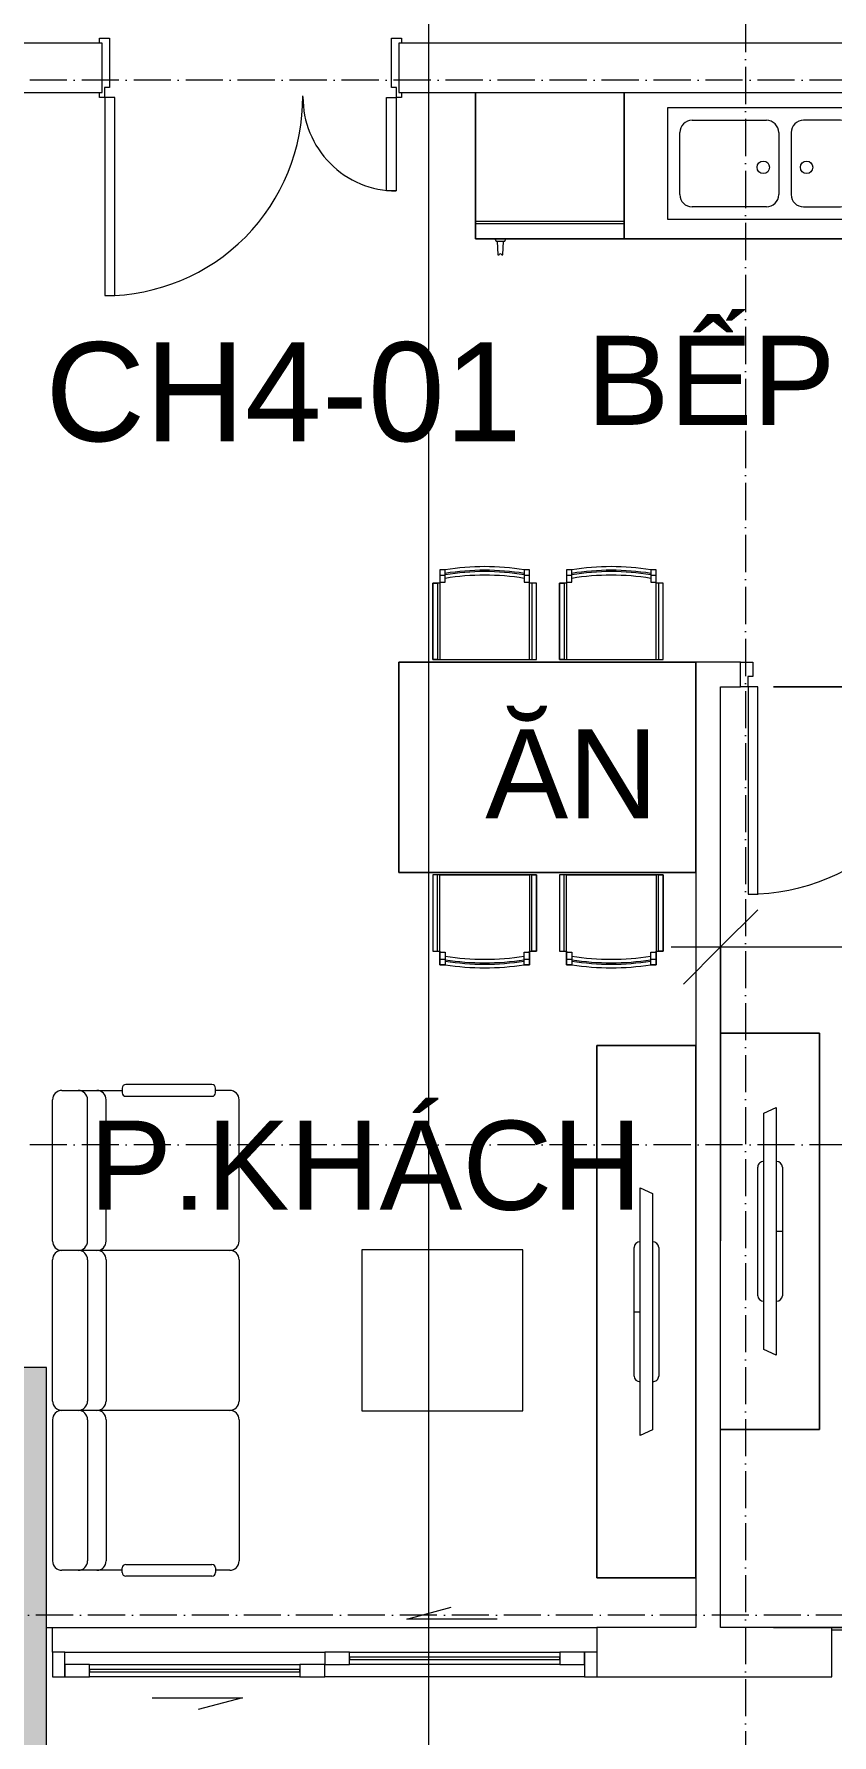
# Model space of a CAD drawing. Header units: millimetres. Extents: x -20215 to 101892, y -17414 to 45470.
# Drawn here: x 17026 to 20251, y 24465 to 31337 of the extents above; entities that cross this region are included whole.
import ezdxf

# ---------------------------------------------------------------- set-up
doc = ezdxf.new("R2010")
doc.units = ezdxf.units.MM
doc.linetypes.add('Grid Line', pattern=[4.2, 3, -0.6, 0, -0.6])
for name, color, linetype, lineweight in [('CHU', 181, 'Continuous', 5), ('CUA', 31, 'Continuous', 9), ('DIM', 1, 'Continuous', 5), ('DIM-200', 1, 'Continuous', 5), ('G-ANNO-SYMB', 111, 'Continuous', 5), ('NET-CAT', 3, 'Continuous', 15), ('NET-THAY', 2, 'Continuous', 9), ('THIET BI', 44, 'Continuous', 5), ('TRUC', 225, 'Continuous', 5), ('X-COT HAM$0$LC.HA', 8, 'Continuous', 9)]:
    doc.layers.add(name, color=color, linetype=linetype, lineweight=lineweight)
doc.styles.add('Arial_1', font='arial_0.ttf', dxfattribs={"height": 400})
doc.styles.add('Arial_5', font='arial_0.ttf', dxfattribs={"height": 400})
doc.styles.add('Arial_6', font='arial_0.ttf', dxfattribs={"height": 360})
doc.dimstyles.new('Diagonal_-_2mm_Arial', dxfattribs={"dimscale": 304.8, "dimtxt": 408.10376, "dimasz": 0.984252, "dimexe": 0.656168, "dimexo": 4.593176, "dimgap": 0.098425, "dimtad": 1, "dimdec": 0, "dimzin": 0, "dimdsep": 46, "dimtxsty": 'Arial_1', "dimblk1": 'OBLIQUE', "dimblk2": 'OBLIQUE', "dimsah": 1, "dimcen": 0.09, "dimdle": 0.656168, "dimazin": 0, "dimtfac": 1, "dimtdec": 4, "dimtix": 1, "dimtmove": 0, "dimatfit": 3, "dimfxl": 0, "dimtvp": 1, "dimtolj": 1, "dimtzin": 0, "dimlwd": 9, "dimlwe": 9, "dimarcsym": 0})

# ---------------------------------------------------------------- blocks, each defined once
blk = doc.blocks.new('ALC1807-ASCENT PLAZA-KET CAU_rvt-1-MẶT BẰNG TẦNG 4')
at = {"layer": 'X-COT HAM$0$LC.HA'}
h = blk.add_hatch(color=256, dxfattribs=at)
h.dxf.hatch_style = 1
h.paths.add_polyline_path([(17075.5, 25950), (16725.5, 25950), (16725.5, 23600), (17075.5, 23600)])
at = {"ltscale": 1000, "elevation": 0}
blk.add_lwpolyline([(17075.5, 25950), (16725.5, 25950), (16725.5, 23600), (17075.5, 23600)], close=True, dxfattribs=at)
blk = doc.blocks.new('CUA VAO CAN HO - Type 1-1365711-MẶT BẰNG TẦNG 4')
at = {"layer": 'CUA', "lineweight": 5}
for p, q in [((-508.5, 97.7), (-508.5, 117.7)), ((-508.5, 117.7), (-468.5, 117.7)), ((-468.5, 117.7), (-468.5, -81.3)), ((671.5, 117.7), (711.5, 117.7)), ((671.5, -81.3), (671.5, 117.7)), ((711.5, 117.7), (711.5, 97.7)), ((-508.5, -122.3), (-508.5, -102.3)), ((-488.5, -122.3), (-508.5, -122.3)), ((-488.5, -81.3), (-488.5, -122.3)), ((-468.5, -81.3), (-488.5, -81.3)), ((691.5, -81.3), (671.5, -81.3)), ((691.5, -122.3), (691.5, -81.3)), ((711.5, -122.3), (691.5, -122.3)), ((711.5, -102.3), (711.5, -122.3))]:
    blk.add_line(p, q, dxfattribs=at)
at = {"layer": 'CUA'}
for p, q in [((-447.5, -122.3), (-487.5, -122.3)), ((-487.5, -122.3), (-487.5, -922.3)), ((-447.5, -922.3), (-447.5, -122.3)), ((650.5, -122.3), (690.5, -122.3)), ((650.5, -499.3), (650.5, -122.3)), ((690.5, -122.3), (690.5, -499.3)), ((690.5, -499.3), (650.5, -499.3)), ((-487.5, -922.3), (-447.5, -922.3))]:
    blk.add_line(p, q, dxfattribs=at)
at = {"layer": 'CUA', "lineweight": 5}
for centre, radius, start, end in [((-487.5, -122.3), 800, 270, 0.5), ((690.5, -122.3), 377, 179.5, 270)]:
    blk.add_arc(centre, radius, start, end, dxfattribs=at)
blk = doc.blocks.new('CUA PHONG NGU - Type 1-1365695-MẶT BẰNG TẦNG 4')
at = {"layer": 'CUA', "lineweight": 5}
for p, q in [((-348.5, 47.7), (-298.5, 47.7)), ((-298.5, 47.7), (-298.5, -11.3)), ((501.5, 47.7), (551.5, 47.7)), ((501.5, -11.3), (501.5, 47.7)), ((-318.5, -52.3), (-348.5, -52.3)), ((-318.5, -11.3), (-318.5, -52.3)), ((-298.5, -11.3), (-318.5, -11.3)), ((521.5, -11.3), (501.5, -11.3)), ((521.5, -52.3), (521.5, -11.3)), ((551.5, -52.3), (521.5, -52.3))]:
    blk.add_line(p, q, dxfattribs=at)
at = {"layer": 'CUA'}
for p, q in [((-277.5, -52.3), (-317.5, -52.3)), ((-317.5, -52.3), (-317.5, -890.3)), ((-277.5, -890.3), (-277.5, -52.3)), ((-317.5, -890.3), (-277.5, -890.3))]:
    blk.add_line(p, q, dxfattribs=at)
at = {"layer": 'CUA', "lineweight": 5}
blk.add_arc((-317.5, -52.3), 838, 270, 0.5, dxfattribs=at)
blk = doc.blocks.new('CUA LO GIA _LUA_ - CUA LO GIA _LUA_-1365713-MẶT BẰNG TẦNG 4')
at = {"layer": 'CUA'}
for p, q in [((332.4, 183.9), (511.1, 231.8)), ((697.4, 183.9), (332.4, 183.9)), ((-1050, 100), (-1100, 100)), ((-1050, 0), (-1050, 100)), ((-1050, 100), (0, 100)), ((100, 100), (0, 100)), ((0, 100), (0, 50)), ((100, 50), (100, 100)), ((100, 100), (950, 100)), ((950, 80), (100, 80)), ((100, 80), (100, 70)), ((100, 70), (950, 70)), ((1050, 100), (950, 100)), ((950, 100), (950, 50)), ((950, 70), (950, 80)), ((1050, 50), (1050, 100)), ((1100, 100), (1050, 100)), ((1050, 100), (1050, 0)), ((1100, 0), (1100, 100)), ((-950, 50), (-1050, 50)), ((-1050, 50), (-1050, 0)), ((-1050, 0), (-950, 0)), ((-950, 0), (-950, 50)), ((-950, 50), (-100, 50)), ((-100, 30), (-950, 30)), ((-950, 30), (-950, 20)), ((-950, 20), (-100, 20)), ((-100, 0), (-950, 0)), ((0, 50), (-100, 50)), ((-100, 50), (-100, 0)), ((-100, 20), (-100, 30)), ((-100, 0), (0, 0)), ((0, 0), (0, 50)), ((0, 50), (100, 50)), ((950, 50), (100, 50)), ((950, 50), (1050, 50)), ((-1100, 0), (-1050, 0)), ((1050, 0), (0, 0)), ((1050, 0), (1100, 0)), ((-697.4, -133.9), (-332.4, -133.9)), ((-332.4, -133.9), (-511.1, -181.8))]:
    blk.add_line(p, q, dxfattribs=at)
blk = doc.blocks.new('X-SOFA - X-SOFA-1305587-MẶT BẰNG TẦNG 4')
at = {"layer": 'THIET BI'}
for p, q in [((-716.2, 969.2), (-658.4, 969.2)), ((-658.4, 959.8), (-658.4, 978.7)), ((-644.3, 992.8), (-295.7, 992.8)), ((-281.5, 978.7), (-281.5, 959.8)), ((-281.5, 969.2), (-103.7, 969.2)), ((-103.7, 969.2), (-37.7, 969.2)), ((-753.8, 360.8), (-753.8, 931.5)), ((-295.7, 945.7), (-644.3, 945.7)), ((-216.7, 360.8), (-216.7, 931.5)), ((-141.3, 360.8), (-141.3, 931.5)), ((0, 360.8), (0, 931.5)), ((-1250, 325), (-1900, 325)), ((-1900, 325), (-1900, -325)), ((-1900, 325), (-1900, -325)), ((-1250, 325), (-1900, 325)), ((-1250, -325), (-1250, 325)), ((-1250, -325), (-1250, 325)), ((-753.8, -285.4), (-753.8, 285.4)), ((-716.2, 323.1), (-103.7, 323.1)), ((-216.7, -285.4), (-216.7, 285.4)), ((-141.3, -285.4), (-141.3, 285.4)), ((-103.7, 323.1), (-37.7, 323.1)), ((0, 285.4), (0, -285.4)), ((-1900, -325), (-1250, -325)), ((-1900, -325), (-1250, -325)), ((-716.2, -323.1), (-37.7, -323.1)), ((-753.8, -360.8), (-753.8, -931.5)), ((-216.7, -360.8), (-216.7, -931.5)), ((-141.3, -360.8), (-141.3, -931.5)), ((0, -360.8), (0, -931.5)), ((-658.4, -959.8), (-658.4, -978.7)), ((-295.7, -945.7), (-644.3, -945.7)), ((-281.5, -978.7), (-281.5, -959.8)), ((-716.2, -969.2), (-658.4, -969.2)), ((-644.3, -992.8), (-295.7, -992.8)), ((-103.7, -969.2), (-281.5, -969.2)), ((-37.7, -969.2), (-103.7, -969.2))]:
    blk.add_line(p, q, dxfattribs=at)
for centre, radius, start, end in [((-716.2, 931.5), 37.7, 90, 180), ((-644.3, 978.7), 14.1, 90, 180), ((-295.7, 978.7), 14.1, 360, 90), ((-179, 931.5), 37.7, 90, 180), ((-103.7, 931.5), 37.7, 90, 180), ((-37.7, 931.5), 37.7, 360, 90), ((-644.3, 959.8), 14.1, 180, 270), ((-295.7, 959.8), 14.1, 270, 0), ((-716.2, 360.8), 37.7, 180, 270), ((-179, 360.8), 37.7, 180, 270), ((-103.7, 360.8), 37.7, 180, 270), ((-37.7, 360.8), 37.7, 270, 0), ((-716.2, 285.4), 37.7, 90, 180), ((-179, 285.4), 37.7, 90, 180), ((-103.7, 285.4), 37.7, 90, 180), ((-37.7, 285.4), 37.7, 360, 90), ((-716.2, -285.4), 37.7, 180, 270), ((-716.2, -360.8), 37.7, 90, 180), ((-179, -285.4), 37.7, 180, 270), ((-179, -360.8), 37.7, 90, 180), ((-103.7, -285.4), 37.7, 180, 270), ((-103.7, -360.8), 37.7, 90, 180), ((-37.7, -285.4), 37.7, 270, 0), ((-37.7, -360.8), 37.7, 360, 90), ((-716.2, -931.5), 37.7, 180, 270), ((-644.3, -959.8), 14.1, 90, 180), ((-295.7, -959.8), 14.1, 360, 90), ((-179, -931.5), 37.7, 180, 270), ((-103.7, -931.5), 37.7, 180, 270), ((-37.7, -931.5), 37.7, 270, 0), ((-644.3, -978.7), 14.1, 180, 270), ((-295.7, -978.7), 14.1, 270, 0)]:
    blk.add_arc(centre, radius, start, end, dxfattribs=at)
blk = doc.blocks.new('X-BAN AN 4 GHE - X-BAN AN 4 GHE-1305595-MẶT BẰNG TẦNG 4')
at = {"layer": 'THIET BI'}
for p, q in [((187, 372.7), (165.2, 372.7)), ((165.2, 372.7), (165.2, 318.5)), ((165.2, 372.7), (165.2, 10)), ((187, 372.7), (165.2, 372.7)), ((165.2, 350.9), (187, 350.9)), ((187, 337.9), (187, 372.7)), ((527.9, 372.7), (506.1, 372.7)), ((506.1, 372.7), (506.1, 337.9)), ((527.9, 372.7), (506.1, 372.7)), ((506.1, 350.9), (527.9, 350.9)), ((527.9, 318.5), (527.9, 372.7)), ((527.9, 10), (527.9, 372.7)), ((698.6, 372.7), (676.8, 372.7)), ((676.8, 372.7), (676.8, 318.5)), ((676.8, 372.7), (676.8, 10)), ((698.6, 372.7), (676.8, 372.7)), ((676.8, 350.9), (698.6, 350.9)), ((698.6, 337.9), (698.6, 372.7)), ((1039.5, 372.7), (1017.7, 372.7)), ((1017.7, 372.7), (1017.7, 337.9)), ((1039.5, 372.7), (1017.7, 372.7)), ((1017.7, 350.9), (1039.5, 350.9)), ((1039.5, 318.5), (1039.5, 372.7)), ((1039.5, 10), (1039.5, 372.7)), ((165.2, 318.5), (136.9, 318.5)), ((136.9, 318.5), (136.9, 10)), ((136.9, 318.5), (155.8, 318.5)), ((136.9, 10), (136.9, 318.5)), ((155.8, 318.5), (155.8, 10)), ((165.2, 321.9), (187, 321.9)), ((187, 321.9), (187, 337.9)), ((506.1, 337.9), (506.1, 321.9)), ((506.1, 321.9), (527.9, 321.9)), ((556.2, 318.5), (527.9, 318.5)), ((537.3, 318.5), (537.3, 10)), ((556.2, 318.5), (537.3, 318.5)), ((556.2, 10), (556.2, 318.5)), ((556.2, 10), (556.2, 318.5)), ((648.5, 318.5), (648.5, 10)), ((676.8, 318.5), (648.5, 318.5)), ((648.5, 318.5), (667.4, 318.5)), ((648.5, 10), (648.5, 318.5)), ((667.4, 318.5), (667.4, 10)), ((676.8, 321.9), (698.6, 321.9)), ((698.6, 321.9), (698.6, 337.9)), ((1017.7, 337.9), (1017.7, 321.9)), ((1017.7, 321.9), (1039.5, 321.9)), ((1067.8, 318.5), (1039.5, 318.5)), ((1048.9, 318.5), (1048.9, 10)), ((1067.8, 318.5), (1048.9, 318.5)), ((1067.8, 10), (1067.8, 318.5)), ((1067.8, 10), (1067.8, 318.5)), ((1200, 0), (0, 0)), ((0, 0), (0, -850)), ((0, -850), (0, 0)), ((0, 0), (1200, 0)), ((136.9, 10), (556.2, 10)), ((155.8, 10), (136.9, 10)), ((165.2, 10), (527.9, 10)), ((537.3, 10), (556.2, 10)), ((648.5, 10), (1067.8, 10)), ((667.4, 10), (648.5, 10)), ((676.8, 10), (1039.5, 10)), ((1048.9, 10), (1067.8, 10)), ((1200, -850), (1200, 0)), ((1200, 0), (1200, -850)), ((0, -850), (1200, -850)), ((1200, -850), (0, -850)), ((556.2, -860), (136.9, -860)), ((136.9, -860), (136.9, -1168.5)), ((155.8, -860), (136.9, -860)), ((136.9, -860), (136.9, -1168.5)), ((155.8, -1168.5), (155.8, -860)), ((165.2, -860), (527.9, -860)), ((165.2, -1222.7), (165.2, -860)), ((527.9, -860), (527.9, -1222.7)), ((537.3, -860), (556.2, -860)), ((537.3, -1168.5), (537.3, -860)), ((556.2, -1168.5), (556.2, -860)), ((556.2, -860), (556.2, -1168.5)), ((1067.8, -860), (648.5, -860)), ((648.5, -860), (648.5, -1168.5)), ((667.4, -860), (648.5, -860)), ((648.5, -860), (648.5, -1168.5)), ((667.4, -1168.5), (667.4, -860)), ((676.8, -860), (1039.5, -860)), ((676.8, -1222.7), (676.8, -860)), ((1039.5, -860), (1039.5, -1222.7)), ((1048.9, -860), (1067.8, -860)), ((1048.9, -1168.5), (1048.9, -860)), ((1067.8, -1168.5), (1067.8, -860)), ((1067.8, -860), (1067.8, -1168.5)), ((136.9, -1168.5), (165.2, -1168.5)), ((136.9, -1168.5), (155.8, -1168.5)), ((165.2, -1168.5), (165.2, -1222.7)), ((165.2, -1171.9), (187, -1171.9)), ((165.2, -1200.9), (187, -1200.9)), ((165.2, -1222.7), (187, -1222.7)), ((187, -1222.7), (165.2, -1222.7)), ((187, -1171.9), (187, -1187.9)), ((187, -1187.9), (187, -1222.7)), ((506.1, -1171.9), (527.9, -1171.9)), ((506.1, -1187.9), (506.1, -1171.9)), ((506.1, -1222.7), (506.1, -1187.9)), ((506.1, -1200.9), (527.9, -1200.9)), ((506.1, -1222.7), (527.9, -1222.7)), ((527.9, -1222.7), (506.1, -1222.7)), ((527.9, -1222.7), (527.9, -1168.5)), ((527.9, -1168.5), (556.2, -1168.5)), ((556.2, -1168.5), (537.3, -1168.5)), ((648.5, -1168.5), (676.8, -1168.5)), ((648.5, -1168.5), (667.4, -1168.5)), ((676.8, -1168.5), (676.8, -1222.7)), ((676.8, -1171.9), (698.6, -1171.9)), ((676.8, -1200.9), (698.6, -1200.9)), ((676.8, -1222.7), (698.6, -1222.7)), ((698.6, -1222.7), (676.8, -1222.7)), ((698.6, -1171.9), (698.6, -1187.9)), ((698.6, -1187.9), (698.6, -1222.7)), ((1017.7, -1171.9), (1039.5, -1171.9)), ((1017.7, -1187.9), (1017.7, -1171.9)), ((1017.7, -1222.7), (1017.7, -1187.9)), ((1017.7, -1200.9), (1039.5, -1200.9)), ((1017.7, -1222.7), (1039.5, -1222.7)), ((1039.5, -1222.7), (1017.7, -1222.7)), ((1039.5, -1222.7), (1039.5, -1168.5)), ((1039.5, -1168.5), (1067.8, -1168.5)), ((1067.8, -1168.5), (1048.9, -1168.5))]:
    blk.add_line(p, q, dxfattribs=at)
for centre, radius, start, end in [((346.5, -628.1), 1013.4, 80.94073, 99.05927), ((346.5, -628.1), 1013.4, 80.94073, 99.05927), ((346.5, -628.1), 998.9, 80.80804, 99.19196), ((346.5, -648.2), 1013.4, 80.94073, 99.05927), ((346.5, -648.2), 998.9, 80.80804, 99.19196), ((858.1, -628.1), 1013.4, 80.94073, 99.05927), ((858.1, -628.1), 1013.4, 80.94073, 99.05927), ((858.1, -628.1), 998.9, 80.80804, 99.19196), ((858.1, -648.2), 1013.4, 80.94073, 99.05927), ((858.1, -648.2), 998.9, 80.80804, 99.19196), ((346.5, -201.8), 998.9, 260.80804, 279.19196), ((346.5, -201.8), 1013.4, 260.94073, 279.05927), ((346.5, -221.9), 998.9, 260.80804, 279.19196), ((346.5, -221.9), 1013.4, 260.94073, 279.05927), ((346.5, -221.9), 1013.4, 260.94073, 279.05927), ((858.1, -201.8), 998.9, 260.80804, 279.19196), ((858.1, -201.8), 1013.4, 260.94073, 279.05927), ((858.1, -221.9), 998.9, 260.80804, 279.19196), ((858.1, -221.9), 1013.4, 260.94073, 279.05927), ((858.1, -221.9), 1013.4, 260.94073, 279.05927)]:
    blk.add_arc(centre, radius, start, end, dxfattribs=at)
blk = doc.blocks.new('X-TU LANH - X-TU LANH-1305599-MẶT BẰNG TẦNG 4')
at = {"layer": 'THIET BI'}
for p, q in [((-300, -10), (-300, -600)), ((-300, -600), (-300, -10)), ((300, -600), (300, -10)), ((300, -10), (300, -600)), ((300, -530), (-300, -530)), ((300, -540), (-300, -540)), ((-300, -600), (300, -600)), ((300, -600), (-300, -600)), ((-222.5, -600), (-217.5, -610)), ((-217.5, -610), (-182.5, -610)), ((-212.5, -610), (-210.5, -665)), ((-189.5, -665), (-187.5, -610)), ((-182.5, -610), (-177.5, -600)), ((-210.5, -665), (-205.2, -665)), ((-194.8, -665), (-189.5, -665))]:
    blk.add_line(p, q, dxfattribs=at)
blk.add_arc((-200, -667.2), 5.66, 22.40182, 157.59821, dxfattribs=at)
blk = doc.blocks.new('X-TV - X-TV-1732775-MẶT BẰNG TẦNG 4')
at = {"layer": 'THIET BI'}
for p, q in [((2150, 400), (0, 400)), ((0, 400), (0, 0)), ((0, 400), (2150, 400)), ((0, 0), (0, 400)), ((2150, 0), (2150, 400)), ((2150, 400), (2150, 0)), ((575, 225), (1575, 225)), ((597.5, 175), (575, 225)), ((815, 250), (1335, 250)), ((1075, 250), (1075, 225)), ((1575, 225), (1552.5, 175)), ((1552.5, 175), (597.5, 175)), ((1335, 150), (815, 150)), ((0, 0), (2150, 0))]:
    blk.add_line(p, q, dxfattribs=at)
for centre, start_param, end_param in [((815, 225), 0, 1.570796), ((1335, 225), 4.712389, 6.283185), ((815, 175), 1.570796, 3.141593), ((1335, 175), 3.141593, 4.712389)]:
    blk.add_ellipse(centre, major_axis=(0, 25), ratio=0.9, start_param=start_param, end_param=end_param, dxfattribs=at)
blk = doc.blocks.new('X-TV - X-TV-1836945-MẶT BẰNG TẦNG 4')
at = {"layer": 'THIET BI'}
for p, q in [((1600, 400), (0, 400)), ((0, 400), (0, 0.2)), ((0, 400), (1600, 400)), ((0, 0.2), (0, 400)), ((1600, 0.2), (1600, 400)), ((1600, 400), (1600, 0.2)), ((300, 225), (1300, 225)), ((322.5, 175), (300, 225)), ((540, 250), (1060, 250)), ((800, 250), (800, 225)), ((1300, 225), (1277.5, 175)), ((1277.5, 175), (322.5, 175)), ((1060, 150), (540, 150))]:
    blk.add_line(p, q, dxfattribs=at)
for centre, start_param, end_param in [((540, 225), 0, 1.570796), ((1060, 225), 4.712389, 6.283185), ((540, 175), 1.570796, 3.141593), ((1060, 175), 3.141593, 4.712389)]:
    blk.add_ellipse(centre, major_axis=(0, 25), ratio=0.9, start_param=start_param, end_param=end_param, dxfattribs=at)
blk = doc.blocks.new('X-BEP - X-BEP-1365718-MẶT BẰNG TẦNG 4')
at = {"layer": 'THIET BI'}
for p, q in [((0, -10), (0, -600)), ((0, -600), (0, -10)), ((175, -71.5), (175, -521.5)), ((975, -71.5), (175, -71.5)), ((275, -121.5), (575, -121.5)), ((875, -121.5), (725, -121.5)), ((975, -521.5), (975, -71.5)), ((225, -421.5), (225, -171.5)), ((625, -171.5), (625, -421.5)), ((675, -171.5), (675, -421.5)), ((925, -421.5), (925, -171.5)), ((575, -471.5), (275, -471.5)), ((725, -471.5), (875, -471.5)), ((175, -521.5), (975, -521.5)), ((1740.2, -600), (1740.2, -500)), ((1740.2, -500), (1740.2, -600)), ((0, -600), (1740.2, -600)), ((1740.2, -600), (0, -600))]:
    blk.add_line(p, q, dxfattribs=at)
for centre in [(562.5, -311.5), (737.5, -311.5)]:
    blk.add_circle(centre, 25, dxfattribs=at)
for centre, start, end in [((275, -171.5), 90, 180), ((575, -171.5), 360, 90), ((725, -171.5), 90, 180), ((875, -171.5), 360, 90), ((275, -421.5), 180, 270), ((575, -421.5), 270, 0), ((725, -421.5), 180, 270), ((875, -421.5), 270, 0)]:
    blk.add_arc(centre, 50, start, end, dxfattribs=at)
blk = doc.blocks.new('DIMBLOCK55-MẶT BẰNG TẦNG 4')
at = {"layer": 'DIM-200', "lineweight": 9, "transparency": 16777216}
for p, q in [((28200.5, 32689.9), (28200.5, 31862.4)), ((28200.5, 32062.4), (28200.5, 32689.9)), ((-1824.5, 30874.5), (-1824.5, 32262.4)), ((-1824.5, 32062.4), (-1674.5, 32212.4)), ((28200.5, 32062.4), (28350.5, 32212.4)), ((-2024.5, 32062.4), (28200.5, 32062.4)), ((-1824.5, 32062.4), (-1974.5, 31912.4)), ((-1824.5, 32062.4), (-1824.5, 30874.5)), ((28200.5, 32062.4), (28050.5, 31912.4))]:
    blk.add_line(p, q, dxfattribs=at)
at = {"layer": 'DIM-200', "color": 0, "lineweight": 9, "transparency": 16777216, "insert": (12418.9, 32611.7), "char_height": 400, "width": 1845.885, "attachment_point": 1, "line_spacing_factor": 0.941778, "style": 'Arial_1'}
blk.add_mtext('30025', dxfattribs=at)
blk = doc.blocks.new('_Oblique')
at = {"color": 0, "linetype": 'ByBlock', "lineweight": -2}
blk.add_line((-0.5, -0.5), (0.5, 0.5), dxfattribs=at)
blk = doc.blocks.new('DIMBLOCK79-MẶT BẰNG TẦNG 4')
at = {"layer": 'DIM-200', "lineweight": 9, "transparency": 16777216}
for p, q in [((19800.5, 26461), (19800.5, 27848.8)), ((22750.5, 26461), (22750.5, 27848.8)), ((19800.5, 27648.8), (19950.5, 27798.8)), ((22750.5, 27648.8), (22900.5, 27798.8)), ((19600.5, 27648.8), (22950.5, 27648.8)), ((19800.5, 27648.8), (19650.5, 27498.8)), ((19800.5, 27648.8), (19800.5, 26461)), ((22750.5, 27648.8), (22600.5, 27498.8)), ((22750.5, 27648.8), (22750.5, 26461))]:
    blk.add_line(p, q, dxfattribs=at)
at = {"layer": 'DIM-200', "color": 0, "lineweight": 9, "transparency": 16777216, "insert": (20660.2, 28198.1), "char_height": 400, "width": 1476.708, "attachment_point": 1, "line_spacing_factor": 0.941778, "style": 'Arial_1'}
blk.add_mtext('2950', dxfattribs=at)
blk = doc.blocks.new('DIMBLOCK80-MẶT BẰNG TẦNG 4')
at = {"layer": 'DIM-200', "lineweight": 9, "transparency": 16777216}
for p, q in [((21202, 28899.9), (21202, 24699.9)), ((21202, 28699.9), (21052, 28849.9)), ((20014.1, 28699.9), (21402, 28699.9)), ((21202, 28699.9), (20014.1, 28699.9)), ((21202, 28699.9), (21352, 28549.9)), ((21202, 24899.9), (21052, 25049.9)), ((20014.1, 24899.9), (21402, 24899.9)), ((21202, 24899.9), (20014.1, 24899.9)), ((21202, 24899.9), (21352, 24749.9))]:
    blk.add_line(p, q, dxfattribs=at)
at = {"layer": 'DIM-200', "color": 0, "lineweight": 9, "transparency": 16777216, "insert": (20652.7, 26184.6), "char_height": 400, "width": 1476.708, "attachment_point": 1, "rotation": 90, "line_spacing_factor": 0.941778, "style": 'Arial_1'}
blk.add_mtext('3800', dxfattribs=at)

msp = doc.modelspace()

# ---------------------------------------------------------------- linework, layer by layer
at = {"layer": 'G-ANNO-SYMB'}
msp.add_line((18620.8, -8417), (18620.8, 44933), dxfattribs=at)
at = {"layer": 'NET-CAT'}
for p, q in [((17300.5, 31299.9), (8050.5, 31299.9)), ((17300.5, 31099.9), (17300.5, 31299.9)), ((21650.5, 31299.9), (18500.5, 31299.9)), ((18500.5, 31299.9), (18500.5, 31099.9)), ((16850.5, 31099.9), (17300.5, 31099.9)), ((18500.5, 31099.9), (21150.5, 31099.9)), ((19880.4, 28799.9), (19700.5, 28799.9)), ((19700.5, 28799.9), (19700.5, 24899.9)), ((19880.4, 28699.9), (19880.4, 28799.9)), ((19800.5, 28699.9), (19880.4, 28699.9)), ((19800.5, 24899.9), (19800.5, 28699.9)), ((19700.5, 24899.9), (19300.4, 24899.9)), ((19300.4, 24899.9), (19300.4, 24699.9)), ((20250.5, 24899.9), (19800.5, 24899.9)), ((20250.5, 24699.9), (20250.5, 24899.9)), ((19300.4, 24699.9), (20250.5, 24699.9))]:
    msp.add_line(p, q, dxfattribs=at)
at = {"layer": 'NET-THAY', "color": 7}
for p, q in [((17075.5, 24899.9), (17100.4, 24899.9)), ((20250.5, 24890), (22450.5, 24890))]:
    msp.add_line(p, q, dxfattribs=at)
at = {"layer": 'NET-THAY'}
for p, q in [((17100.4, 24899.9), (19300.4, 24899.9)), ((17100.5, 24799.6), (17100.5, 24899.9))]:
    msp.add_line(p, q, dxfattribs=at)
at = {"layer": 'TRUC', "linetype": 'Grid Line', "ltscale": 50}
for p, q in [((19900.5, 43599.9), (19900.5, -4500.1)), ((43000.5, 31149.9), (-14407, 31149.9)), ((43000.5, 26849.9), (-12092.4, 26849.9)), ((43025.5, 24949.9), (-14382, 24949.9))]:
    msp.add_line(p, q, dxfattribs=at)

# ---------------------------------------------------------------- block references
at = {"layer": 'CUA'}
for name, p in [('CUA VAO CAN HO - Type 1-1365711-MẶT BẰNG TẦNG 4', (17799.1, 31202.2)), ('CUA PHONG NGU - Type 1-1365695-MẶT BẰNG TẦNG 4', (20228.9, 28752.2))]:
    msp.add_blockref(name, p, dxfattribs=at)
at = {"layer": 'CUA', "rotation": 180}
msp.add_blockref('CUA LO GIA _LUA_ - CUA LO GIA _LUA_-1365713-MẶT BẰNG TẦNG 4', (18200.4, 24799.9), dxfattribs=at)
at = {"layer": 'NET-CAT', "lineweight": 5}
msp.add_blockref('ALC1807-ASCENT PLAZA-KET CAU_rvt-1-MẶT BẰNG TẦNG 4', (0, 0), dxfattribs=at)
at = {"layer": 'THIET BI'}
for name, p in [('X-TU LANH - X-TU LANH-1305599-MẶT BẰNG TẦNG 4', (19110.4, 31109.9)), ('X-BEP - X-BEP-1365718-MẶT BẰNG TẦNG 4', (19410.4, 31109.9)), ('X-BAN AN 4 GHE - X-BAN AN 4 GHE-1305595-MẶT BẰNG TẦNG 4', (18500.4, 28799.9))]:
    msp.add_blockref(name, p, dxfattribs=at)
for name, p, rotation in [('X-TV - X-TV-1836945-MẶT BẰNG TẦNG 4', (19800.4, 27299.9), 269.9999999999997), ('X-TV - X-TV-1732775-MẶT BẰNG TẦNG 4', (19700.4, 25100.1), 90), ('X-SOFA - X-SOFA-1305587-MẶT BẰNG TẦNG 4', (17100.5, 26099.9), 180)]:
    msp.add_blockref(name, p, dxfattribs=dict(at, rotation=rotation))

# ---------------------------------------------------------------- texts
at = {"layer": 'CHU', "color": 7, "line_spacing_factor": 0.936439}
for s, insert, char_height, width, attachment_point, style in [('\\pt2540.0016,5079.9996,7620.0012,10159.9992,12700.0008,15239.9988,17780.0004,20319.9984,22860,25400.0016,27939.9996,30480.0012,33019.9992,35560.0008,38099.9988,40640.0004,43179.9984,45720,48260.0016,50799.9996,53340.0012,55879.9992,58420.0008,60959.9988,63500.0004,66039.9984,68580,71120.0016,73659.9996,76200.0012,78739.9992,81280.0008;BẾP', (19258, 30117.8), 360, 1016.06, 1, 'Arial_6'), ('\\pt2540,5080,7620,10160,12700,15240,17780,20320,22860,25400,27940,30480,33020,35560,38100,40640,43180,45720,48260,50800,53340,55880,58420,60960,63500,66040,68580,71120,73660,76200,78740,81280;CH4-01', (18996.5, 30091.9), 400, 1977.58, 3, 'Arial_5'), ('\\pt2540.0016,5079.9996,7620.0012,10159.9992,12700.0008,15239.9988,17780.0004,20319.9984,22860,25400.0016,27939.9996,30480.0012,33019.9992,35560.0008,38099.9988,40640.0004,43179.9984,45720,48260.0016,50799.9996,53340.0012,55879.9992,58420.0008,60959.9988,63500.0004,66039.9984,68580,71120.0016,73659.9996,76200.0012,78739.9992,81280.0008;ĂN', (18849.1, 28528.4), 360, 709.02, 1, 'Arial_6'), ('\\pt2540.0016,5079.9996,7620.0012,10159.9992,12700.0008,15239.9988,17780.0004,20319.9984,22860,25400.0016,27939.9996,30480.0012,33019.9992,35560.0008,38099.9988,40640.0004,43179.9984,45720,48260.0016,50799.9996,53340.0012,55879.9992,58420.0008,60959.9988,63500.0004,66039.9984,68580,71120.0016,73659.9996,76200.0012,78739.9992,81280.0008;P.KHÁCH', (17247.8, 26946.9), 360, 2232.1, 1, 'Arial_6')]:
    msp.add_mtext(s, dxfattribs=dict(at, insert=insert, char_height=char_height, width=width, attachment_point=attachment_point, style=style))

# ---------------------------------------------------------------- dimensions: what is measured, and where the dimension line sits
at = {"layer": 'DIM', "lineweight": 9}
for base, p1, p2, override, picture, middle in [((28200.5, 32062.4), (-1824.5, 32274.5), (28200.5, 31289.9), {"dimpost": '<>', "dimfxl": 30041.139016}, 'DIMBLOCK55-MẶT BẰNG TẦNG 4', (13188, 32296.8)), ((22750.5, 27648.8), (19800.5, 27861), (22750.5, 27861), {"dimpost": '<>', "dimfxl": 2950.022063}, 'DIMBLOCK79-MẶT BẰNG TẦNG 4', (21275.5, 27883))]:
    dim = msp.add_linear_dim(base=base, p1=p1, p2=p2, dimstyle='Diagonal_-_2mm_Arial', override=override, dxfattribs=at)
    dim.commit()
    dim.dimension.update_dxf_attribs({"geometry": picture, "text_midpoint": middle})
dim = msp.add_linear_dim(base=(21202, 24899.9), p1=(21414.1, 28699.9), p2=(21414.1, 24899.9), angle=90, dimstyle='Diagonal_-_2mm_Arial', override={"dimpost": '<>', "dimfxl": 3800}, dxfattribs=at)
dim.commit()
dim.dimension.update_dxf_attribs({"geometry": 'DIMBLOCK80-MẶT BẰNG TẦNG 4', "text_midpoint": (20967.6, 26799.9)})

doc.saveas('drawing.dxf')
